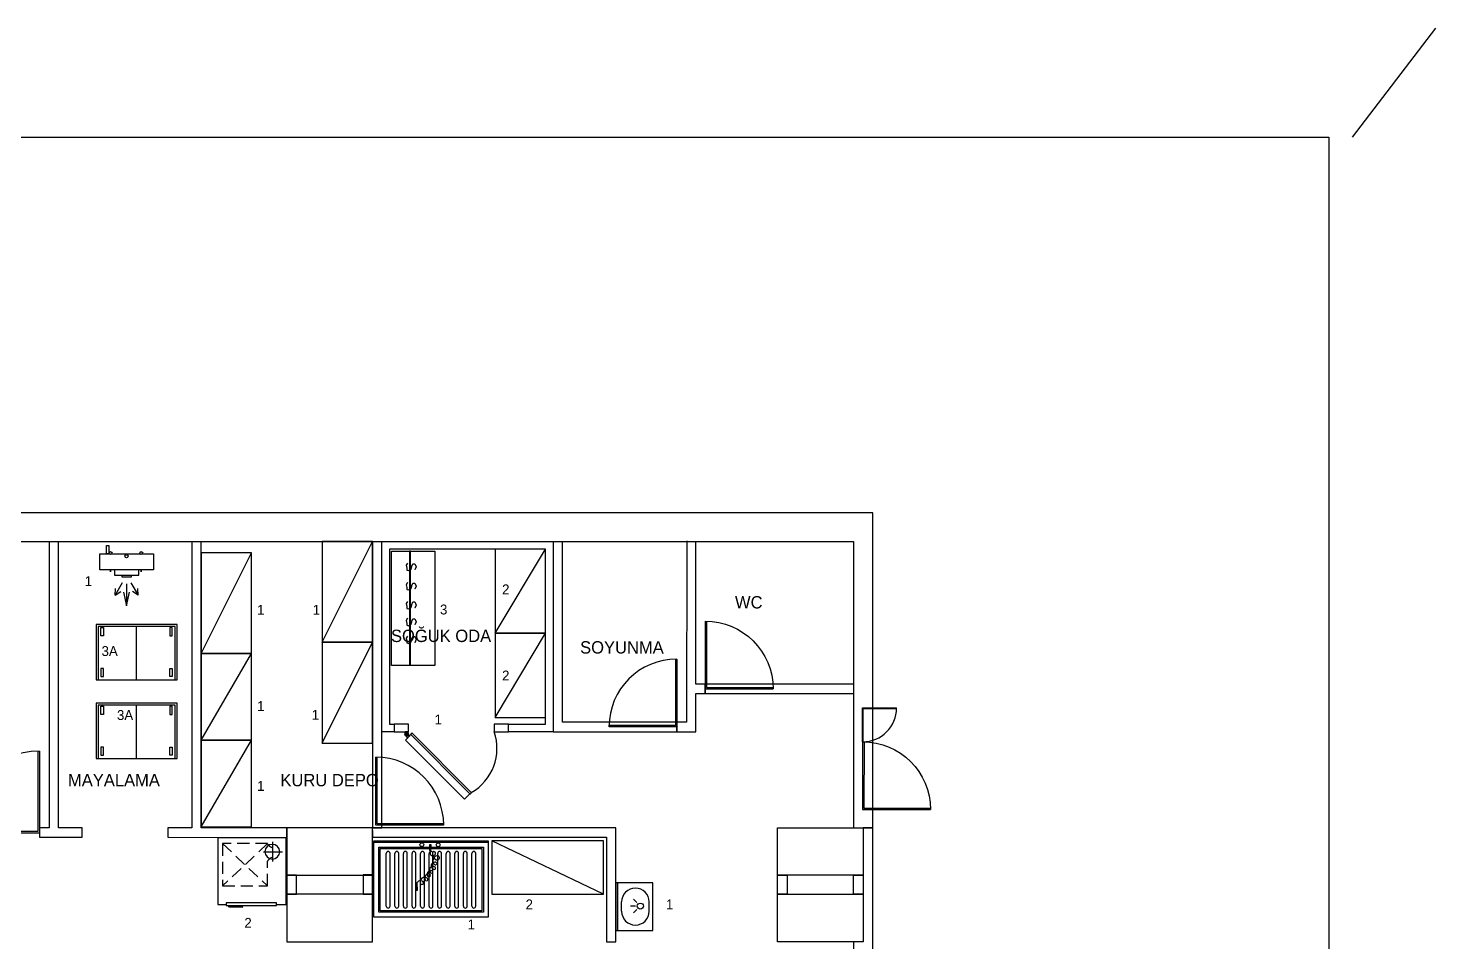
# Model space of a CAD drawing. Header units: millimetres. Extents: x 13502 to 23536, y 11874 to 14203.
# Drawn here: x 15167 to 16647, y 13242 to 14203 of the extents above; entities that cross this region are included whole.
import ezdxf

# ---------------------------------------------------------------- set-up
doc = ezdxf.new("R2010")
doc.units = ezdxf.units.MM
doc.linetypes.add('DASHED', pattern=[19.05, 12.7, -6.35])
for name, color, linetype in [('001 Duvar', 7, 'Continuous'), ('CIHAZ', 2, 'Continuous'), ('S2000-002 Çizgi', 7, 'Continuous'), ('S2000-003 Kapı', 3, 'Continuous'), ('S2000-034 Soğuk Oda', 1, 'Continuous')]:
    doc.layers.add(name, color=color, linetype=linetype)
doc.styles.add('TAKSİM', font='GOTHIC.TTF', dxfattribs={"height": 20})

# ---------------------------------------------------------------- blocks, each defined once
blk = doc.blocks.new('ertye')
at = {"color": 7}
for points in [[(5347.8, 6526.9), (5431.8, 6478.4), (5383.3, 6394.3)], [(5346.8, 6525.2), (5429.2, 6477.7), (5381.6, 6395.3)]]:
    blk.add_lwpolyline(points, dxfattribs=at)
blk.add_arc((5431.8, 6478.4), 97.1, 150, 240, dxfattribs=at)
blk = doc.blocks.new('A$C51AB24CF')
for p, q in [((23.6, 24.5), (16, 11.3)), ((16, 11.3), (16.4, 18.5)), ((16, 11.3), (22, 15.3)), ((28, 23.4), (28, 0)), ((32.7, 24.5), (40.3, 11.3)), ((40.3, 11.3), (34.3, 15.3)), ((40.3, 11.3), (39.8, 18.5)), ((24.8, 14.6), (28, 0)), ((28, 0), (31.3, 14.6))]:
    blk.add_line(p, q)
for points in [[(6.9, 63.5), (9.5, 63.5), (9.5, 54.7), (6.9, 54.7)], [(0, 54.7), (56.3, 54.7), (56.3, 38), (0, 38)], [(11.3, 38), (11.3, 38), (11.3, 35.9), (11.3, 35.9)], [(15.3, 32.4), (41, 32.4), (41, 38), (15.3, 38)], [(23.4, 32.4), (32.9, 32.4), (32.9, 30.3), (23.4, 30.3)], [(43.5, 35.9), (43.5, 35.9), (43.5, 38), (43.5, 38)]]:
    blk.add_lwpolyline(points, close=True)
for centre, radius in [((11.3, 55.6), 1.56), ((28, 52.3), 1.62), ((43.5, 55.6), 1.56)]:
    blk.add_circle(centre, radius)
blk = doc.blocks.new('A$C3D567B93')
at = {"layer": 'S2000-002 Çizgi'}
blk.add_line((42.5, 0), (42.5, 56), dxfattribs=at)
for points in [[(85, 58), (0, 58), (0, 0), (85, 0)], [(83, 56), (2, 56), (2, 0), (83, 0)], [(5, 54.8), (7.6, 54.8), (7.6, 46.2), (5, 46.2)], [(80, 54.8), (77.4, 54.8), (77.4, 46.2), (80, 46.2)], [(5, 3.2), (7.6, 3.2), (7.6, 11.8), (5, 11.8)], [(80, 3.2), (77.4, 3.2), (77.4, 11.8), (80, 11.8)]]:
    blk.add_lwpolyline(points, close=True, dxfattribs=at)
blk = doc.blocks.new('A$C022B2E79')
at = {"layer": 'S2000-003 Kapı', "linetype": 'ByBlock'}
for points in [[(1.8, 69.8, -0.39805), (1.9, 69.8), (5.2, 66.8), (3, 64.6), (0, 67.8, -0.39805), (0, 68)], [(2.9, 69.6, 0.617768), (3.4, 69.9), (3.5, 71), (0.3, 71), (0.4, 69.9, 0.617768), (0.9, 69.6, -0.364026)], [(0.6, 66.6), (0.4, 69.9, 0.617768), (0.9, 69.6, -0.364026), (2.9, 69.6, 0.617768), (3.4, 69.9), (3.3, 66.6, -0.39805), (3.2, 66.5), (0.7, 66.5, -0.39805)], [(68.5, 5.7, 0.491935), (69.9, 7.1), (7.7, 69.3, 0.499706), (6.3, 67.9)]]:
    blk.add_lwpolyline(points, format="xyb", close=True, dxfattribs=at)
blk.add_lwpolyline([(62.9, 0), (68.5, 5.7), (6.3, 67.9), (0.6, 62.2), (62.9, 0)], dxfattribs=at)
blk.add_circle((1.9, 67.9), 1, dxfattribs=at)
blk.add_circle((1.9, 67.9), 1, dxfattribs=at)
blk.add_arc((43.5, 53.5), 53.4, 299.6259, 19.0898, dxfattribs=at)
blk = doc.blocks.new('A$C7BE05278')
at = {"layer": 'S2000-002 Çizgi'}
h = blk.add_hatch(color=256, dxfattribs=at)
h.paths.add_polyline_path([(4.7, 9.9, -0.025454), (4.8, 10.4, 0.278063), (0.8, 7.5), (1.2, 7.3, -0.265675)])
h.paths.add_polyline_path([(5.4, 10.4, 0.028094), (4.8, 10.4, 0.025454), (4.7, 9.9, -0.030609), (5.2, 9.9, -0.027259)])
h.paths.add_polyline_path([(5.4, 10.4, 0.027259), (5.2, 9.9, -0.171751), (7.9, 9), (7.9, 9), (7.9, 9, -1.347305), (5.2, 7.1, -0.147228), (5.2, 9.9, 0.030609), (4.7, 9.9, 0.138731), (4.7, 7, 1.347306), (8.2, 9.4, 0.162476)])
h.paths.add_polyline_path([(12.5, 12.7), (12.7, 13.1, 0.483116), (4.8, 10.4, -0.028094), (5.4, 10.4, -0.470681)])
for p, q in [((14.4, 47.6), (14.3, 41.7)), ((14.4, 47.6), (14.3, 41.7)), ((16, 47.6), (14.4, 47.6)), ((16, 47.6), (14.4, 47.6)), ((15.1, 47.6), (15, 38.9)), ((15.9, 41.7), (16, 47.6)), ((15.9, 41.7), (16, 47.6)), ((14.3, 41.7), (15.9, 41.7)), ((14.3, 41.7), (15.9, 41.7)), ((0.5, 7.3), (0, 0)), ((0.5, 7.3), (0, 0)), ((0, 0), (1.9, 0)), ((1.5, 7.3), (0.5, 7.3)), ((1.5, 7.3), (0.5, 7.3)), ((1.9, 0), (1.5, 7.3)), ((1.9, 0), (1.5, 7.3))]:
    blk.add_line(p, q, dxfattribs=at)
for centre in [(6.3, 47.8), (23.5, 47.6)]:
    blk.add_circle(centre, 1.99, dxfattribs=at)
for centre, radius, start, end in [((17.8, 38.9), 2.86, 179.43, 359.43), ((19.1, 38.9), 1.6, 359.43, 179.43), ((25.1, 38.8), 7.64, 179.43, 242.0346), ((23.5, 30.9), 5.53, 105.7663, 225.7833), ((22.6, 34), 2.23, 242.0346, 105.7663), ((14.4, 12.6), 4.98, 103.1199, 200.7743), ((15.6, 16.7), 3.77, 86.0156, 220.6772), ((13.7, 15.7), 1.76, 236.8088, 103.1199), ((18.1, 21.1), 3.83, 52.4089, 229.1112), ((16.5, 19.2), 1.37, 229.1112, 116.3243), ((20, 25.6), 3.8, 74.9498, 261.6763), ((19.6, 23.1), 1.26, 261.6763, 52.4089), ((20.6, 27.9), 1.41, 225.7833, 74.9498), ((4.8, 5.6), 4.31, 51.245, 156.7533), ((9.4, 8.6), 4.83, 57.0103, 197.5795), ((6.4, 7.6), 1.7, 197.5795, 51.245), ((11.2, 11.3), 1.54, 200.7743, 57.0103)]:
    blk.add_arc(centre, radius, start, end, dxfattribs=at)
blk.add_solid([(15.9, 41.7), (14.3, 41.7), (16, 47.6), (14.4, 47.6)], dxfattribs=at)
blk = doc.blocks.new('A$C41F730AB')
at = {"layer": 'S2000-002 Çizgi', "color": 254}
for p, q in [((13, 11.5), (13, 67)), ((17, 11.5), (17, 67)), ((22, 11.5), (22, 67)), ((26, 11.5), (26, 67)), ((31, 11.5), (31, 67)), ((35, 11.5), (35, 67)), ((40, 11.5), (40, 67)), ((44, 11.5), (44, 67)), ((49, 11.5), (49, 67)), ((53, 11.5), (53, 67)), ((58, 11.5), (58, 67)), ((62, 11.5), (62, 67)), ((67, 11.5), (67, 67)), ((71, 11.5), (71, 67)), ((76, 11.5), (76, 67)), ((80, 11.5), (80, 67)), ((85, 11.5), (85, 67)), ((89, 11.5), (89, 67)), ((94, 11.5), (94, 67)), ((98, 11.5), (98, 67)), ((103, 11.5), (103, 67)), ((107, 11.5), (107, 67))]:
    blk.add_line(p, q, dxfattribs=at)
at = {"layer": 'S2000-002 Çizgi'}
for points in [[(0, 80), (120, 80), (120, 0), (0, 0)], [(0, 80), (120, 80), (120, 78.5), (0, 78.5)], [(5, 73.5), (115, 73.5), (115, 5), (5, 5)], [(6.5, 72), (113.5, 72), (113.5, 6.5), (6.5, 6.5)]]:
    blk.add_lwpolyline(points, close=True, dxfattribs=at)
at = {"layer": 'S2000-002 Çizgi', "color": 254}
for centre, start, end in [((15, 67), 0, 180), ((24, 67), 0, 180), ((33, 67), 0, 180), ((42, 67), 0, 180), ((51, 67), 0, 180), ((60, 67), 0, 180), ((69, 67), 0, 180), ((78, 67), 0, 180), ((87, 67), 0, 180), ((96, 67), 0, 180), ((105, 67), 0, 180), ((15, 11.5), 180, 0), ((24, 11.5), 180, 0), ((33, 11.5), 180, 0), ((42, 11.5), 180, 0), ((51, 11.5), 180, 0), ((60, 11.5), 180, 0), ((69, 11.5), 180, 0), ((78, 11.5), 180, 0), ((87, 11.5), 180, 0), ((96, 11.5), 180, 0), ((105, 11.5), 180, 0)]:
    blk.add_arc(centre, 2, start, end, dxfattribs=at)
blk = doc.blocks.new('A$C51EF2225')
at = {"layer": 'S2000-002 Çizgi'}
for name, p in [('A$C41F730AB', (0, 0)), ('A$C7BE05278', (44, 28.3))]:
    blk.add_blockref(name, p, dxfattribs=at)
blk = doc.blocks.new('A$C5B5611F4')
at = {"layer": 'CIHAZ', "color": 1}
for p, q in [((14.7, 68.5), (14.7, 47.9)), ((24.1, 58.2), (4, 58.2))]:
    blk.add_line(p, q, dxfattribs=at)
at = {"layer": 'CIHAZ', "color": 5, "linetype": 'DASHED'}
for p, q in [((19.8, 66.7), (67, 22.3)), ((67, 66.7), (19.8, 22.3))]:
    blk.add_line(p, q, dxfattribs=at)
at = {"layer": 'CIHAZ', "color": 5}
for points in [[(63.2, 1.8), (10.4, 1.8), (10.4, 4.3), (63.2, 4.3)], [(61.2, 1.8), (48.6, 1.8), (45.6, 0), (59.6, 0)]]:
    blk.add_lwpolyline(points, close=True, dxfattribs=at)
at = {"layer": 'CIHAZ', "color": 1}
blk.add_circle((14.7, 58.2), 7.76, dxfattribs=at)
at = {"layer": 'S2000-002 Çizgi', "linetype": 'DASHED'}
for p, q in [((19.8, 66.7), (67, 66.7)), ((67, 66.7), (67, 22.3)), ((19.8, 22.3), (19.8, 48.1)), ((67, 22.3), (19.8, 22.3))]:
    blk.add_line(p, q, dxfattribs=at)
at = {"layer": 'S2000-002 Çizgi'}
blk.add_lwpolyline([(10.4, 2.8), (0, 2.8), (0, 72.8), (72, 72.8), (72, 2.8), (63.2, 2.8)], dxfattribs=at)
at = {"layer": 'S2000-002 Çizgi', "linetype": 'DASHED'}
for centre, radius, start, end in [((11.6, 71.2), 9.4, 291.2079, 330.9566), ((11, 43), 10.2, 29.6907, 66.7752)]:
    blk.add_arc(centre, radius, start, end, dxfattribs=at)
blk = doc.blocks.new('A$C23AD12AD')
at = {"layer": 'S2000-002 Çizgi'}
for p, q in [((0, 39), (50, 39)), ((0, 37), (50, 37)), ((20.1, 33), (29.9, 33)), ((21.9, 17), (18.3, 20.5)), ((25.5, 18.5), (25.5, 23.5)), ((29.2, 17), (32.7, 20.5)), ((0, 0), (50, 0)), ((20.1, 4), (29.9, 4))]:
    blk.add_line(p, q, dxfattribs=at)
blk.add_lwpolyline([(0, 0), (50, 0), (50, 39), (0, 39)], close=True, dxfattribs=at)
blk.add_circle((25.5, 13.3), 3.19, dxfattribs=at)
for centre, start, end in [((20.1, 18.5), 90, 270), ((29.9, 18.5), 270, 90)]:
    blk.add_arc(centre, 14.5, start, end, dxfattribs=at)

msp = doc.modelspace()

# ---------------------------------------------------------------- linework, layer by layer
for p, q in [((16559.4, 14088.3), (16647, 14202.9)), ((15476.2, 13557.2), (15529.2, 13663.2)), ((15349.2, 13545.2), (15402.2, 13651.2)), ((15658.1, 13566.6), (15711.1, 13655.2)), ((15476.2, 13451.2), (15529.2, 13557.2)), ((15658.1, 13477.9), (15711.1, 13566.6)), ((15349.2, 13454.2), (15402.2, 13545.2)), ((15349.2, 13363.2), (15402.2, 13454.2)), ((15772, 13292.3), (15654.8, 13348.5))]:
    msp.add_line(p, q)
for points in [[(16534.4, 12013.3), (13774.5, 12013.3), (13774.5, 14088.3), (16534.4, 14088.3)], [(14097.6, 13645.4), (14097.6, 13535.4), (14127.5, 13535.4), (14127.5, 13615.5), (14273.6, 13615.5), (14273.6, 13663.2), (16035, 13663.2), (16035, 13362.1), (16055.1, 13362.1), (16055.1, 13693.1), (14243.5, 13693.1), (14243.5, 13645.4)], [(15529.2, 13557.2), (15529.2, 13663.2), (15476.2, 13663.2), (15476.2, 13557.2)], [(15402.2, 13545.2), (15402.2, 13651.2), (15349.2, 13651.2), (15349.2, 13545.2)], [(15594.7, 13532.6), (15549.1, 13532.6), (15549.1, 13653), (15594.7, 13653)], [(15569.3, 13653), (15568.1, 13653), (15568.1, 13533), (15569.3, 13533)], [(15711.1, 13566.6), (15711.1, 13655.2), (15658.1, 13655.2), (15658.1, 13566.6)], [(15529.2, 13451.2), (15529.2, 13557.2), (15476.2, 13557.2), (15476.2, 13451.2)], [(15711.1, 13477.9), (15711.1, 13566.6), (15658.1, 13566.6), (15658.1, 13477.9)], [(15402.2, 13454.2), (15402.2, 13545.2), (15349.2, 13545.2), (15349.2, 13454.2)], [(15402.2, 13363.2), (15402.2, 13454.2), (15349.2, 13454.2), (15349.2, 13363.2)], [(16045.2, 13362.1), (16045.2, 13242.2), (16035, 13242.2), (16035.7, 12662.3), (15994.6, 12662.3), (15995.6, 12611.8), (14849.3, 12612.3), (14849.3, 12661.8), (14799.5, 12662.3), (14800, 12612.3), (14313, 12611.8), (14313.4, 12662.3), (14283.5, 12662.3), (14283.5, 12682.2), (14142.5, 12682.2), (14142.5, 12792.2), (14097.6, 12792.2), (14097.6, 12582.2), (16055.1, 12582.2), (16055.1, 13362.1)], [(15439.3, 13312.1), (15529.2, 13312.1), (15529.2, 13362.1), (15439.3, 13362.1)], [(15955.1, 13362.1), (16045.2, 13362.1), (16045.2, 13312.1), (15955.1, 13312.1)], [(15772, 13348.5), (15654.8, 13348.5), (15654.8, 13292.3), (15772, 13292.3)], [(15449.3, 13312.1), (15439.1, 13312.1), (15439.1, 13292.2), (15449.3, 13292.2)], [(15519.3, 13292.2), (15529.2, 13292.2), (15529.2, 13312.7), (15519.3, 13312.7)], [(15955.1, 13312.1), (15965, 13312.1), (15965, 13292.2), (15955.1, 13292.2)], [(16035, 13312.1), (16045.2, 13312.1), (16045.2, 13292.2), (16035, 13292.2)], [(15439.1, 13242.2), (15529.2, 13242.2), (15529.2, 13292.2), (15439.1, 13292.2)], [(15955.1, 13292.2), (16045.2, 13292.2), (16045.2, 13242.2), (15955.1, 13242.2)]]:
    msp.add_lwpolyline(points, close=True)
for points in [[(15189.3, 13663.2), (15189.3, 13362.1), (15179.3, 13362.1), (15179.3, 13352.2), (15224.2, 13352.2), (15224.2, 13362.1), (15199.2, 13362.1), (15199.2, 13663.2)], [(15339.3, 13663.2), (15339.3, 13362.1), (15314.3, 13362.1), (15314.3, 13352.2), (15439.1, 13351.5), (15439.1, 13362.1), (15349.3, 13362.1), (15349.3, 13663.2)], [(15529.2, 13663.2), (15529.2, 13362.1), (15539.2, 13362.1), (15539.2, 13663.2)], [(15719.1, 13663.2), (15719.1, 13463.1), (15849.3, 13463.1), (15849.3, 13473.1), (15729.1, 13473.1), (15729.1, 13663.2)], [(15859.7, 13663.7), (15859.2, 13473.1), (15849.3, 13473.1), (15849.3, 13463.1), (15869.2, 13463.1), (15869.2, 13503.2), (15879.1, 13503.2), (15879.1, 13513.1), (15869.2, 13513.1), (15869.2, 13663.2)], [(15566.1, 13640.3), (15564.7, 13638.1), (15565.3, 13634.9), (15565.3, 13633.1), (15567.4, 13632.5), (15570, 13634.5), (15570.6, 13636.7), (15570.6, 13637.2), (15571.6, 13639.8), (15573.9, 13639.8), (15575.1, 13636.6), (15573.7, 13633.3), (15573.7, 13633.3)], [(15566.1, 13620), (15564.7, 13617.7), (15565.3, 13614.6), (15565.3, 13612.7), (15567.4, 13612.2), (15570, 13614.2), (15570.6, 13616.3), (15570.6, 13616.9), (15571.6, 13619.4), (15573.9, 13619.4), (15575.1, 13616.2), (15573.7, 13613), (15573.7, 13613)], [(15566.1, 13600.1), (15564.7, 13597.8), (15565.3, 13594.7), (15565.3, 13592.8), (15567.4, 13592.2), (15570, 13594.2), (15570.6, 13596.4), (15570.6, 13597), (15571.6, 13599.5), (15573.9, 13599.5), (15575.1, 13596.3), (15573.7, 13593), (15573.7, 13593)], [(15566.1, 13582.4), (15564.7, 13580.2), (15565.3, 13577), (15565.3, 13575.2), (15567.4, 13574.6), (15570, 13576.6), (15570.6, 13578.8), (15570.6, 13579.3), (15571.6, 13581.9), (15573.9, 13581.9), (15575.1, 13578.7), (15573.7, 13575.4), (15573.7, 13575.4)], [(15566.1, 13563.7), (15564.7, 13561.4), (15565.3, 13558.3), (15565.3, 13556.4), (15567.4, 13555.9), (15570, 13557.9), (15570.6, 13560), (15570.6, 13560.6), (15571.6, 13563.1), (15573.9, 13563.1), (15575.1, 13559.9), (15573.7, 13556.7), (15573.7, 13556.7)], [(16035, 13513.1), (15879.1, 13513.1), (15879.1, 13503.2), (16035, 13503.2)], [(15529.2, 13359.4), (15529.2, 13352.2), (15775.1, 13352.2), (15775.1, 13242.2), (15785.1, 13242.2), (15785.1, 13362.1), (15529.2, 13362.1)]]:
    msp.add_lwpolyline(points)
at = {"layer": 'S2000-034 Soğuk Oda'}
for points in [[(15552.2, 13463.1), (15539.2, 13463.1), (15539.2, 13663.2), (15719.1, 13663.2), (15719.1, 13463.1), (15672.2, 13463.1), (15672.2, 13471.1), (15711.1, 13471.1), (15711.1, 13655.2), (15547.2, 13655.2), (15547.2, 13471.1), (15552.2, 13471.1)], [(15567.2, 13471.1), (15552.2, 13471.1), (15552.2, 13463.1), (15567.2, 13463.1)], [(15672.2, 13471.1), (15657.2, 13471.1), (15657.2, 13463.1), (15672.2, 13463.1)]]:
    msp.add_lwpolyline(points, close=True, dxfattribs=at)

# ---------------------------------------------------------------- block references
msp.add_blockref('A$C51AB24CF', (15242.7, 13595.3))
for p, xscale, yscale, zscale, rotation in [((21997, 14584.4), -0.7347644900141954, 0.7347644900141953, 0.7347644900141953, 59.99987102736778), ((9731.3, 14544.5), 0.7347644900141953, 0.7347644900141953, 0.7347644900141953, 300.0001289726322), ((19103.4, 12950), 0.3673822450070977, 0.3673822450070977, 0.3673822450070977, 120.0001289726322), ((7778.1, 14658.5), 0.8888888888888887, 0.8888888888888887, 0.8888888888888887, 300.0001289726322), ((16609.1, 19482.8), 0.7347644900141954, 0.7347644900141954, 0.7347644900141954, 210.0001289726322), ((22162.4, 14457.6), -0.7347644900141954, 0.7347644900141953, 0.7347644900141953, 59.99987102736778)]:
    msp.add_blockref('ertye', p, dxfattribs=dict(xscale=xscale, yscale=yscale, zscale=zscale, rotation=rotation))
at = {"layer": '001 Duvar'}
msp.add_blockref('A$C022B2E79', (15563.2, 13392.1), dxfattribs=at)
at = {"layer": 'S2000-002 Çizgi'}
for name, p in [('A$C3D567B93', (15238.8, 13517.8)), ('A$C3D567B93', (15238.8, 13435.1)), ('A$C51EF2225', (15530.8, 13268.2))]:
    msp.add_blockref(name, p, dxfattribs=at)
at = {"layer": 'S2000-002 Çizgi', "xscale": -1}
msp.add_blockref('A$C5B5611F4', (15438.7, 13278.7), dxfattribs=at)
at = {"layer": 'S2000-002 Çizgi', "rotation": 90}
msp.add_blockref('A$C23AD12AD', (15824.1, 13254.2), dxfattribs=at)

# ---------------------------------------------------------------- texts
at = {"style": 'TAKSİM'}
for s, height, p in [('1', 10.4, (15226.8, 13616.2)), ('2', 10.4, (15665.5, 13607.5)), ('WC', 13, (15910.3, 13592.7)), ('1', 10.4, (15408, 13586.1)), ('1', 10.4, (15466.4, 13586.1)), ('3', 10.4, (15600.2, 13586.4)), ('SOĞUK ODA', 13, (15548.7, 13557.4)), ('SOYUNMA', 13, (15747.5, 13545.3)), ('3A', 10.4, (15244.5, 13542.7)), ('2', 10.4, (15665.5, 13517)), ('1', 10.4, (15408, 13484.9)), ('3A', 10.4, (15260.7, 13475.4)), ('1', 10.4, (15465.5, 13475.7)), ('1', 10.4, (15594.5, 13470.7)), ('MAYALAMA ', 13, (15209.2, 13405.7)), ('1', 10.4, (15408, 13400.9)), ('KURU DEPO', 13, (15432.5, 13405.7)), ('2', 10.4, (15690.2, 13276.3)), ('1', 10.4, (15837.7, 13276.3)), ('2', 10.4, (15394.6, 13256.9)), ('1', 10.4, (15629.3, 13255.2))]:
    msp.add_text(s, height=height, dxfattribs=at).set_placement(p)

doc.saveas('drawing.dxf')
